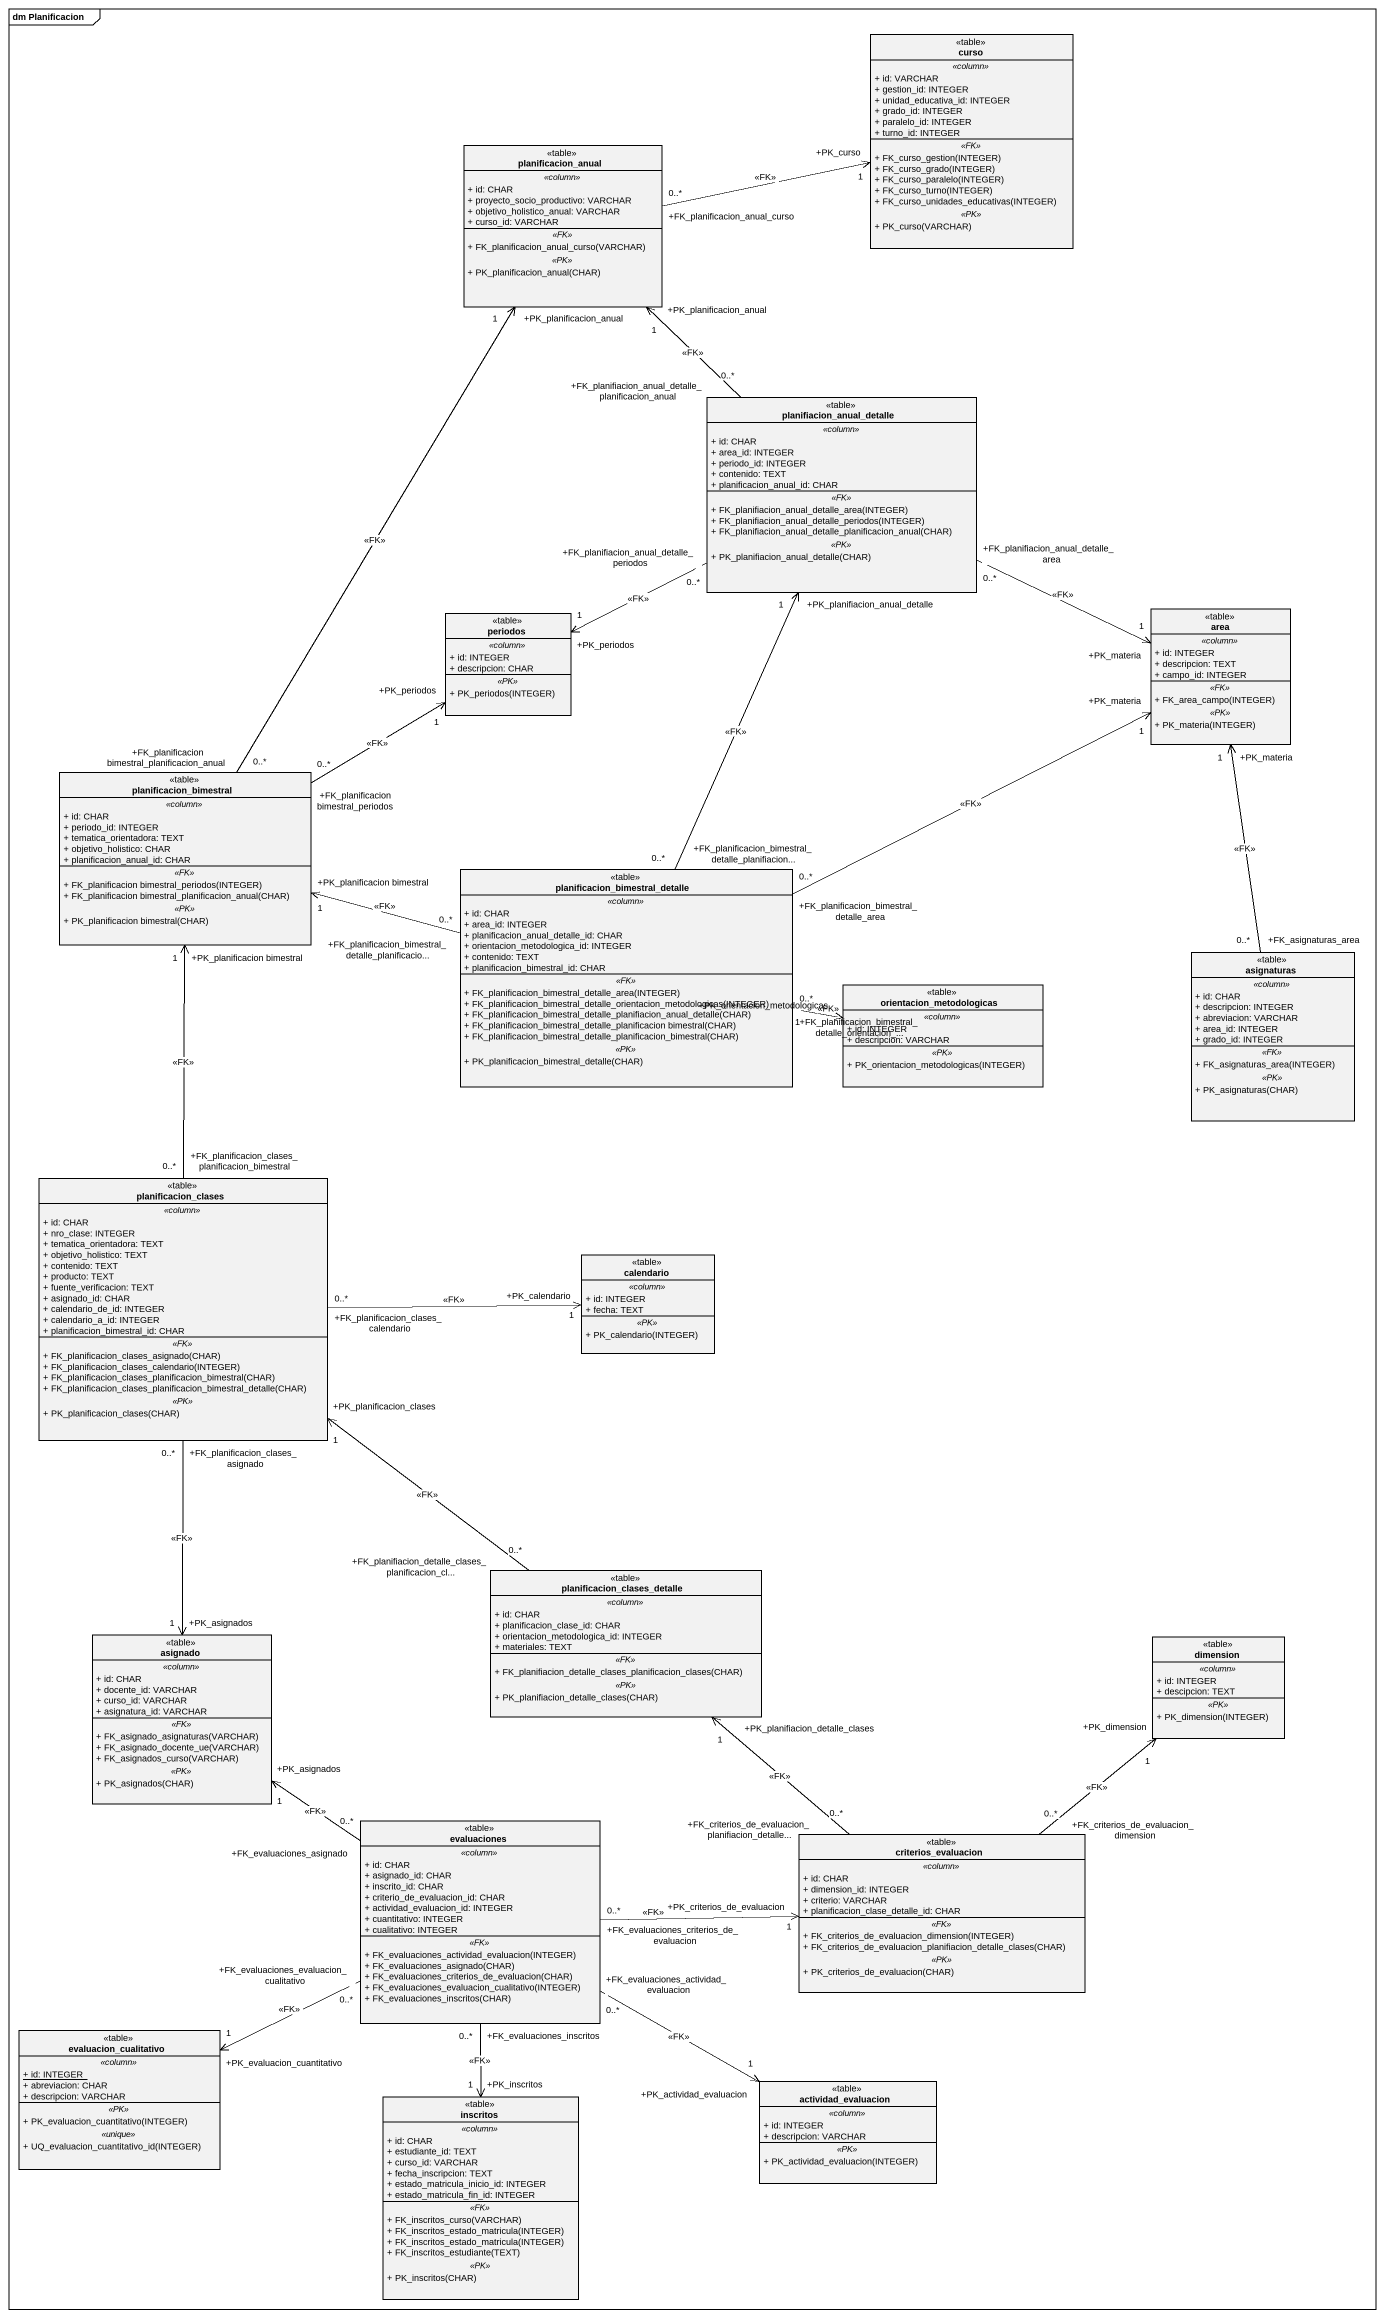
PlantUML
@startuml
mainframe dm Planificacion
hide circle
hide empty members
skinparam classAttributeIconSize 0
class curso <<table>> {
  .. <<column>> ..
  + id: VARCHAR
  + gestion_id: INTEGER
  + unidad_educativa_id: INTEGER
  + grado_id: INTEGER
  + paralelo_id: INTEGER
  + turno_id: INTEGER
  .. <<FK>> ..
  + FK_curso_gestion(INTEGER)
  + FK_curso_grado(INTEGER)
  + FK_curso_paralelo(INTEGER)
  + FK_curso_turno(INTEGER)
  + FK_curso_unidades_educativas(INTEGER)
  .. <<PK>> ..
  + PK_curso(VARCHAR)
}
class planificacion_anual <<table>> {
  .. <<column>> ..
  + id: CHAR
  + proyecto_socio_productivo: VARCHAR
  + objetivo_holistico_anual: VARCHAR
  + curso_id: VARCHAR
  .. <<FK>> ..
  + FK_planificacion_anual_curso(VARCHAR)
  .. <<PK>> ..
  + PK_planificacion_anual(CHAR)
}
class planifiacion_anual_detalle <<table>> {
  .. <<column>> ..
  + id: CHAR
  + area_id: INTEGER
  + periodo_id: INTEGER
  + contenido: TEXT
  + planificacion_anual_id: CHAR
  .. <<FK>> ..
  + FK_planifiacion_anual_detalle_area(INTEGER)
  + FK_planifiacion_anual_detalle_periodos(INTEGER)
  + FK_planifiacion_anual_detalle_planificacion_anual(CHAR)
  .. <<PK>> ..
  + PK_planifiacion_anual_detalle(CHAR)
}
class periodos <<table>> {
  .. <<column>> ..
  + id: INTEGER
  + descripcion: CHAR
  .. <<PK>> ..
  + PK_periodos(INTEGER)
}
class area <<table>> {
  .. <<column>> ..
  + id: INTEGER
  + descripcion: TEXT
  + campo_id: INTEGER
  .. <<FK>> ..
  + FK_area_campo(INTEGER)
  .. <<PK>> ..
  + PK_materia(INTEGER)
}
class planificacion_bimestral <<table>> {
  .. <<column>> ..
  + id: CHAR
  + periodo_id: INTEGER
  + tematica_orientadora: TEXT
  + objetivo_holistico: CHAR
  + planificacion_anual_id: CHAR
  .. <<FK>> ..
  + FK_planificacion bimestral_periodos(INTEGER)
  + FK_planificacion bimestral_planificacion_anual(CHAR)
  .. <<PK>> ..
  + PK_planificacion bimestral(CHAR)
}
class "planificacion_bimestral_detalle" as planificacion_bimestral_2 <<table>> {
  .. <<column>> ..
  + id: CHAR
  + area_id: INTEGER
  + planificacion_anual_detalle_id: CHAR
  + orientacion_metodologica_id: INTEGER
  + contenido: TEXT
  + planificacion_bimestral_id: CHAR
  .. <<FK>> ..
  + FK_planificacion_bimestral_detalle_area(INTEGER)
  + FK_planificacion_bimestral_detalle_orientacion_metodologicas(INTEGER)
  + FK_planificacion_bimestral_detalle_planifiacion_anual_detalle(CHAR)
  + FK_planificacion_bimestral_detalle_planificacion bimestral(CHAR)
  + FK_planificacion_bimestral_detalle_planificacion_bimestral(CHAR)
  .. <<PK>> ..
  + PK_planificacion_bimestral_detalle(CHAR)
}
class orientacion_metodologicas <<table>> {
  .. <<column>> ..
  + id: INTEGER
  + descripcion: VARCHAR
  .. <<PK>> ..
  + PK_orientacion_metodologicas(INTEGER)
}
class asignaturas <<table>> {
  .. <<column>> ..
  + id: CHAR
  + descripcion: INTEGER
  + abreviacion: VARCHAR
  + area_id: INTEGER
  + grado_id: INTEGER
  .. <<FK>> ..
  + FK_asignaturas_area(INTEGER)
  .. <<PK>> ..
  + PK_asignaturas(CHAR)
}
class planificacion_clases <<table>> {
  .. <<column>> ..
  + id: CHAR
  + nro_clase: INTEGER
  + tematica_orientadora: TEXT
  + objetivo_holistico: TEXT
  + contenido: TEXT
  + producto: TEXT
  + fuente_verificacion: TEXT
  + asignado_id: CHAR
  + calendario_de_id: INTEGER
  + calendario_a_id: INTEGER
  + planificacion_bimestral_id: CHAR
  .. <<FK>> ..
  + FK_planificacion_clases_asignado(CHAR)
  + FK_planificacion_clases_calendario(INTEGER)
  + FK_planificacion_clases_planificacion_bimestral(CHAR)
  + FK_planificacion_clases_planificacion_bimestral_detalle(CHAR)
  .. <<PK>> ..
  + PK_planificacion_clases(CHAR)
}
class calendario <<table>> {
  .. <<column>> ..
  + id: INTEGER
  + fecha: TEXT
  .. <<PK>> ..
  + PK_calendario(INTEGER)
}
class planificacion_clases_detalle <<table>> {
  .. <<column>> ..
  + id: CHAR
  + planificacion_clase_id: CHAR
  + orientacion_metodologica_id: INTEGER
  + materiales: TEXT
  .. <<FK>> ..
  + FK_planifiacion_detalle_clases_planificacion_clases(CHAR)
  .. <<PK>> ..
  + PK_planifiacion_detalle_clases(CHAR)
}
class asignado <<table>> {
  .. <<column>> ..
  + id: CHAR
  + docente_id: VARCHAR
  + curso_id: VARCHAR
  + asignatura_id: VARCHAR
  .. <<FK>> ..
  + FK_asignado_asignaturas(VARCHAR)
  + FK_asignado_docente_ue(VARCHAR)
  + FK_asignados_curso(VARCHAR)
  .. <<PK>> ..
  + PK_asignados(CHAR)
}
class dimension <<table>> {
  .. <<column>> ..
  + id: INTEGER
  + descipcion: TEXT
  .. <<PK>> ..
  + PK_dimension(INTEGER)
}
class evaluaciones <<table>> {
  .. <<column>> ..
  + id: CHAR
  + asignado_id: CHAR
  + inscrito_id: CHAR
  + criterio_de_evaluacion_id: CHAR
  + actividad_evaluacion_id: INTEGER
  + cuantitativo: INTEGER
  + cualitativo: INTEGER
  .. <<FK>> ..
  + FK_evaluaciones_actividad_evaluacion(INTEGER)
  + FK_evaluaciones_asignado(CHAR)
  + FK_evaluaciones_criterios_de_evaluacion(CHAR)
  + FK_evaluaciones_evaluacion_cualitativo(INTEGER)
  + FK_evaluaciones_inscritos(CHAR)
}
class criterios_evaluacion <<table>> {
  .. <<column>> ..
  + id: CHAR
  + dimension_id: INTEGER
  + criterio: VARCHAR
  + planificacion_clase_detalle_id: CHAR
  .. <<FK>> ..
  + FK_criterios_de_evaluacion_dimension(INTEGER)
  + FK_criterios_de_evaluacion_planifiacion_detalle_clases(CHAR)
  .. <<PK>> ..
  + PK_criterios_de_evaluacion(CHAR)
}
class evaluacion_cualitativo <<table>> {
  .. <<column>> ..
  {static} + id: INTEGER
  + abreviacion: CHAR
  + descripcion: VARCHAR
  .. <<PK>> ..
  + PK_evaluacion_cuantitativo(INTEGER)
  .. <<unique>> ..
  + UQ_evaluacion_cuantitativo_id(INTEGER)
}
class inscritos <<table>> {
  .. <<column>> ..
  + id: CHAR
  + estudiante_id: TEXT
  + curso_id: VARCHAR
  + fecha_inscripcion: TEXT
  + estado_matricula_inicio_id: INTEGER
  + estado_matricula_fin_id: INTEGER
  .. <<FK>> ..
  + FK_inscritos_curso(VARCHAR)
  + FK_inscritos_estado_matricula(INTEGER)
  + FK_inscritos_estado_matricula(INTEGER)
  + FK_inscritos_estudiante(TEXT)
  .. <<PK>> ..
  + PK_inscritos(CHAR)
}
class actividad_evaluacion <<table>> {
  .. <<column>> ..
  + id: INTEGER
  + descripcion: VARCHAR
  .. <<PK>> ..
  + PK_actividad_evaluacion(INTEGER)
}
planificacion_anual "+FK_planificacion_anual_curso\n0..*" -right-> "+PK_curso\n1" curso : <<FK>>
planifiacion_anual_detalle "+FK_planifiacion_anual_detalle_planificacion_anual\n0..*" -up-> "+PK_planificacion_anual\n1" planificacion_anual : <<FK>>
planifiacion_anual_detalle "+FK_planifiacion_anual_detalle_periodos\n0..*" -left-> "+PK_periodos\n1" periodos : <<FK>>
planifiacion_anual_detalle "+FK_planifiacion_anual_detalle_area\n0..*" -right-> "+PK_materia\n1" area : <<FK>>
planificacion_bimestral "+FK_planificacion bimestral_planificacion_anual\n0..*" -up-> "+PK_planificacion_anual\n1" planificacion_anual : <<FK>>
planificacion_bimestral "+FK_planificacion bimestral_periodos\n0..*" -up-> "+PK_periodos\n1" periodos : <<FK>>
planificacion_bimestral_2 "+FK_planificacion_bimestral_detalle_planifiacion...\n0..*" -up-> "+PK_planifiacion_anual_detalle\n1" planifiacion_anual_detalle : <<FK>>
planificacion_bimestral_2 "+FK_planificacion_bimestral_detalle_area\n0..*" -right-> "+PK_materia\n1" area : <<FK>>
planificacion_bimestral_2 "+FK_planificacion_bimestral_detalle_planificacio...\n0..*" -left-> "+PK_planificacion bimestral\n1" planificacion_bimestral : <<FK>>
planificacion_bimestral_2 "+FK_planificacion_bimestral_detalle_orientacion_...\n0..*" -right-> "+PK_orientacion_metodologicas\n1" orientacion_metodologicas : <<FK>>
asignaturas "+FK_asignaturas_area\n0..*" -up-> "+PK_materia\n1" area : <<FK>>
planificacion_clases "+FK_planificacion_clases_planificacion_bimestral\n0..*" -up-> "+PK_planificacion bimestral\n1" planificacion_bimestral : <<FK>>
planificacion_clases "+FK_planificacion_clases_calendario\n0..*" -right-> "+PK_calendario\n1" calendario : <<FK>>
planificacion_clases "+FK_planificacion_clases_asignado\n0..*" --> "+PK_asignados\n1" asignado : <<FK>>
planificacion_clases_detalle "+FK_planifiacion_detalle_clases_planificacion_cl...\n0..*" -up-> "+PK_planificacion_clases\n1" planificacion_clases : <<FK>>
evaluaciones "+FK_evaluaciones_asignado\n0..*" -up-> "+PK_asignados\n1" asignado : <<FK>>
evaluaciones "+FK_evaluaciones_criterios_de_evaluacion\n0..*" -right-> "+PK_criterios_de_evaluacion\n1" criterios_evaluacion : <<FK>>
evaluaciones "+FK_evaluaciones_evaluacion_cualitativo\n0..*" -left-> "+PK_evaluacion_cuantitativo\n1" evaluacion_cualitativo : <<FK>>
evaluaciones "+FK_evaluaciones_inscritos\n0..*" --> "+PK_inscritos\n1" inscritos : <<FK>>
evaluaciones "+FK_evaluaciones_actividad_evaluacion\n0..*" -right-> "+PK_actividad_evaluacion\n1" actividad_evaluacion : <<FK>>
criterios_evaluacion "+FK_criterios_de_evaluacion_planifiacion_detalle...\n0..*" -up-> "+PK_planifiacion_detalle_clases\n1" planificacion_clases_detalle : <<FK>>
criterios_evaluacion "+FK_criterios_de_evaluacion_dimension\n0..*" -up-> "+PK_dimension\n1" dimension : <<FK>>
@enduml
